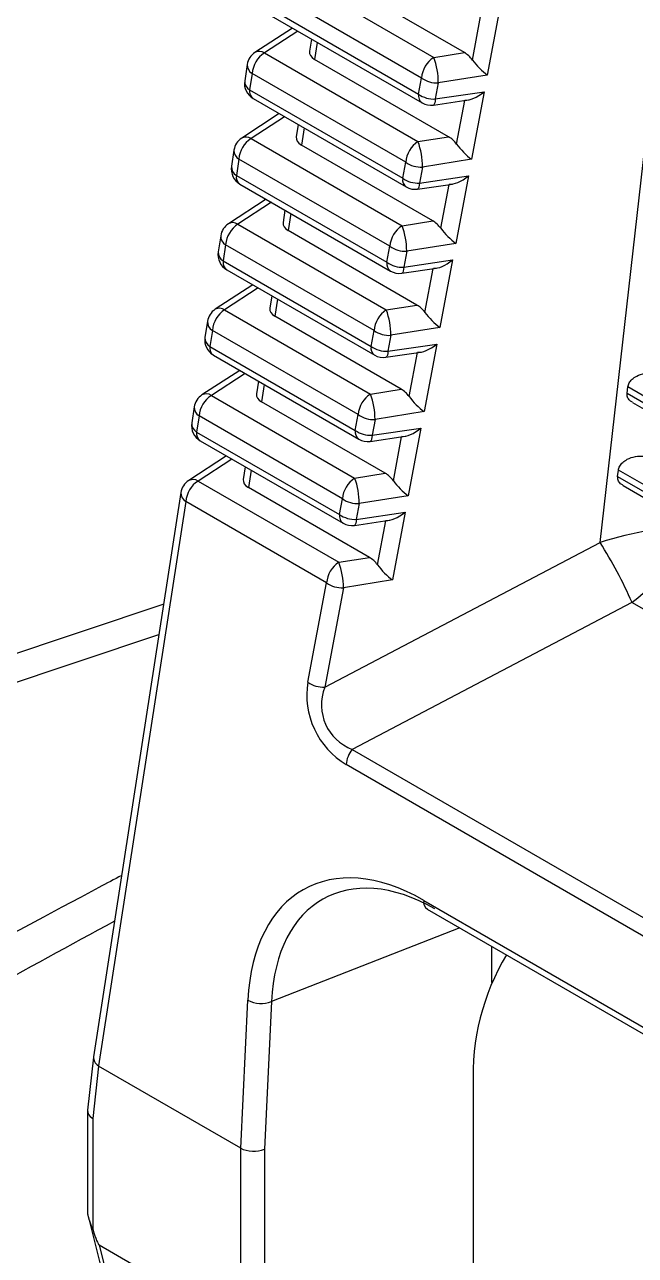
# Model space of a CAD drawing. Extents: x 11 to 120, y 2 to 94.
# Drawn here: x 87.533 to 87.882, y 77.627 to 78.33 of the extents above; entities that cross this region are included whole.
import ezdxf

# ---------------------------------------------------------------- set-up
doc = ezdxf.new("R2010")
doc.units = 0
doc.header["$MEASUREMENT"] = 0
doc.layers.add('OBJECT', color=7, linetype='CONTINUOUS')

msp = doc.modelspace()

# ---------------------------------------------------------------- linework, layer by layer
at = {"layer": 'OBJECT'}
for p, q in [((87.86187, 78.03426), (87.90048, 78.3751)), ((87.67742, 78.36306), (87.76672, 78.31151)), ((87.78423, 78.31428), (87.70617, 78.35934)), ((87.75972, 78.29973), (87.67042, 78.35128)), ((87.66897, 78.3419), (87.75799, 78.29052)), ((87.8046, 78.33991), (87.79736, 78.30141)), ((87.67103, 78.33689), (87.76005, 78.2855)), ((87.78885, 78.31003), (87.79354, 78.33496)), ((87.68588, 78.32831), (87.66445, 78.31436)), ((87.68895, 78.32655), (87.66984, 78.31411)), ((87.69677, 78.32203), (87.69569, 78.31503)), ((87.7001, 78.32011), (87.6986, 78.3104)), ((87.66984, 78.31411), (87.75767, 78.26341)), ((87.76672, 78.31151), (87.78423, 78.31428)), ((87.66002, 78.30751), (87.65858, 78.29818)), ((87.77518, 78.26619), (87.6986, 78.3104)), ((87.66284, 78.30234), (87.6614, 78.293)), ((87.75067, 78.25163), (87.66284, 78.30234)), ((87.75799, 78.29052), (87.75972, 78.29973)), ((87.76932, 78.29697), (87.76759, 78.28775)), ((87.79736, 78.30141), (87.76932, 78.29697)), ((87.6614, 78.293), (87.74895, 78.24246)), ((87.76759, 78.28775), (87.79556, 78.29185)), ((87.79556, 78.29185), (87.78831, 78.25331)), ((87.66346, 78.28799), (87.75101, 78.23745)), ((87.7665, 78.28427), (87.78644, 78.28719)), ((87.7798, 78.26193), (87.7845, 78.28691)), ((87.67834, 78.27939), (87.65687, 78.26542)), ((87.68141, 78.27763), (87.66226, 78.26516)), ((87.6892, 78.27313), (87.68811, 78.26608)), ((87.69253, 78.27121), (87.69102, 78.26145)), ((87.66226, 78.26516), (87.74862, 78.21531)), ((87.75767, 78.26341), (87.77518, 78.26619)), ((87.65244, 78.25857), (87.651, 78.24927)), ((87.76613, 78.21809), (87.69102, 78.26145)), ((87.65526, 78.25339), (87.65383, 78.2441)), ((87.74162, 78.20353), (87.65526, 78.25339)), ((87.74895, 78.24246), (87.75067, 78.25163)), ((87.76028, 78.24887), (87.75855, 78.23969)), ((87.78831, 78.25331), (87.76028, 78.24887)), ((87.65383, 78.2441), (87.73991, 78.19441)), ((87.75855, 78.23969), (87.78652, 78.2438)), ((87.78652, 78.2438), (87.77926, 78.20521)), ((87.65589, 78.23908), (87.74197, 78.18939)), ((87.75746, 78.23621), (87.7774, 78.23914)), ((87.77076, 78.21383), (87.77546, 78.23885)), ((87.67081, 78.23047), (87.64929, 78.21647)), ((87.67387, 78.2287), (87.65468, 78.21622)), ((87.68163, 78.22422), (87.68053, 78.21713)), ((87.68496, 78.2223), (87.68344, 78.2125)), ((87.65468, 78.21622), (87.73957, 78.16721)), ((87.75708, 78.16999), (87.68344, 78.2125)), ((87.74862, 78.21531), (87.76613, 78.21809)), ((87.64486, 78.20962), (87.64343, 78.20037)), ((87.64769, 78.20444), (87.64625, 78.1952)), ((87.73258, 78.15544), (87.64769, 78.20444)), ((87.73991, 78.19441), (87.74162, 78.20353)), ((87.75123, 78.20077), (87.74951, 78.19164)), ((87.77926, 78.20521), (87.75123, 78.20077)), ((87.64625, 78.1952), (87.73087, 78.14635)), ((87.74951, 78.19164), (87.77748, 78.19575)), ((87.77748, 78.19575), (87.77021, 78.15711)), ((87.64832, 78.19018), (87.73293, 78.14134)), ((87.74842, 78.18816), (87.76836, 78.19108)), ((87.76171, 78.16573), (87.76642, 78.1908)), ((87.66327, 78.18155), (87.64171, 78.16752)), ((87.66633, 78.17978), (87.64711, 78.16727)), ((87.67406, 78.17532), (87.67295, 78.16818)), ((87.67738, 78.1734), (87.67586, 78.16355)), ((87.64711, 78.16727), (87.73053, 78.11911)), ((87.74803, 78.12189), (87.67586, 78.16355)), ((87.73957, 78.16721), (87.75708, 78.16999)), ((87.63729, 78.16067), (87.63586, 78.15147)), ((87.77021, 78.15711), (87.74218, 78.15267)), ((87.64011, 78.15549), (87.63868, 78.14629)), ((87.72353, 78.10734), (87.64011, 78.15549)), ((87.73087, 78.14635), (87.73258, 78.15544)), ((87.74218, 78.15267), (87.74047, 78.14358)), ((87.63868, 78.14629), (87.72183, 78.0983)), ((87.73938, 78.1401), (87.75932, 78.14303)), ((87.74047, 78.14358), (87.76844, 78.14769)), ((87.75266, 78.11763), (87.75738, 78.14275)), ((87.76844, 78.14769), (87.76116, 78.10902)), ((87.64074, 78.14128), (87.72389, 78.09328)), ((87.65573, 78.13263), (87.63413, 78.11857)), ((87.65879, 78.13086), (87.63953, 78.11832)), ((87.66649, 78.12642), (87.66537, 78.11924)), ((87.66981, 78.1245), (87.66828, 78.11461)), ((87.73053, 78.11911), (87.74803, 78.12189)), ((87.87728, 78.11951), (87.87769, 78.12314)), ((88.31122, 77.87287), (87.87769, 78.12314)), ((87.63953, 78.11832), (87.72148, 78.07101)), ((87.73899, 78.07379), (87.66828, 78.11461)), ((87.87728, 78.11951), (88.31154, 77.86882)), ((87.88039, 78.11433), (88.31182, 77.86527)), ((87.62971, 78.11172), (87.62829, 78.10257)), ((87.72183, 78.0983), (87.72353, 78.10734)), ((87.76116, 78.10902), (87.73313, 78.10457)), ((87.63253, 78.10655), (87.63111, 78.09739)), ((87.71448, 78.05924), (87.63253, 78.10655)), ((87.73313, 78.10457), (87.73143, 78.09553)), ((87.63111, 78.09739), (87.71279, 78.05024)), ((87.73034, 78.09205), (87.75028, 78.09497)), ((87.73143, 78.09553), (87.7594, 78.09964)), ((87.74361, 78.06953), (87.74834, 78.09469)), ((87.7594, 78.09964), (87.75211, 78.06092)), ((87.63317, 78.09238), (87.71485, 78.04523)), ((87.64819, 78.08371), (87.62655, 78.06963)), ((87.65125, 78.08194), (87.63195, 78.06937)), ((87.65891, 78.07752), (87.65779, 78.07029)), ((87.66224, 78.0756), (87.6607, 78.06566)), ((87.72148, 78.07101), (87.73899, 78.07379)), ((87.87189, 78.072), (87.87231, 78.07563)), ((87.87189, 78.072), (88.31573, 77.81577)), ((88.31541, 77.81983), (87.87231, 78.07563)), ((87.63195, 78.06937), (87.71243, 78.02291)), ((87.72994, 78.02569), (87.6607, 78.06566)), ((87.87501, 78.06682), (88.31601, 77.81223)), ((87.62213, 78.06278), (87.57219, 77.74027)), ((87.71279, 78.05024), (87.71448, 78.05924)), ((87.75211, 78.06092), (87.72408, 78.05647)), ((87.62495, 78.0576), (87.575, 77.73501)), ((87.70543, 78.01114), (87.62495, 78.0576)), ((87.72408, 78.05647), (87.72239, 78.04747)), ((87.72239, 78.04747), (87.75036, 78.05158)), ((87.75036, 78.05158), (87.74306, 78.01282)), ((87.7213, 78.04399), (87.74124, 78.04692)), ((87.73456, 78.02143), (87.7393, 78.04664)), ((87.70435, 77.9516), (87.86187, 78.03426)), ((87.71243, 78.02291), (87.72994, 78.02569)), ((87.69475, 77.95436), (87.70543, 78.01114)), ((87.74306, 78.01282), (87.71503, 78.00837)), ((87.71503, 78.00837), (87.70435, 77.9516)), ((87.61226, 77.99905), (87.42099, 77.93479)), ((87.8801, 77.99993), (87.72011, 77.91597)), ((88.33041, 77.73998), (87.8801, 77.99993)), ((87.39532, 77.91006), (87.60957, 77.98168)), ((87.72011, 77.91597), (88.31545, 77.57229)), ((88.31192, 77.56362), (87.71659, 77.9073)), ((87.76098, 77.82967), (88.26302, 77.53985)), ((87.76304, 77.82466), (88.26508, 77.53483)), ((87.78154, 77.81398), (87.67393, 77.77185)), ((87.79998, 77.78273), (87.79998, 77.80333)), ((87.65634, 77.68805), (87.66045, 77.77263)), ((87.67393, 77.77185), (87.66984, 77.68749)), ((87.57217, 77.74011), (87.56874, 77.70982)), ((87.57504, 77.73498), (87.57164, 77.70496)), ((87.65634, 77.68805), (87.57504, 77.73498)), ((87.78932, 77.72353), (87.78932, 77.49619)), ((87.56871, 77.7094), (87.56871, 77.65206)), ((87.57164, 77.70496), (87.57164, 77.64164)), ((87.65634, 77.68805), (87.65634, 77.68805)), ((87.65634, 77.58598), (87.65634, 77.68805)), ((87.66984, 77.68749), (87.66984, 77.58586)), ((87.56911, 77.64923), (87.63818, 77.3731)), ((87.57535, 77.63273), (87.64043, 77.37255)), ((87.57535, 77.63273), (87.65634, 77.58598))]:
    msp.add_line(p, q, dxfattribs=at)
at = {"layer": 'OBJECT', "flags": 128}
for points in [[(87.76759, 78.28775), (87.76749, 78.28649), (87.7673, 78.28548), (87.76704, 78.28476), (87.76671, 78.28435), (87.7665, 78.28427)], [(87.75855, 78.23969), (87.75845, 78.23843), (87.75826, 78.23742), (87.758, 78.2367), (87.75767, 78.2363), (87.75746, 78.23621)], [(87.74951, 78.19164), (87.74941, 78.19038), (87.74922, 78.18937), (87.74896, 78.18865), (87.74863, 78.18824), (87.74842, 78.18816)], [(87.74047, 78.14358), (87.74037, 78.14232), (87.74018, 78.14131), (87.73992, 78.1406), (87.73959, 78.14019), (87.73938, 78.1401)], [(87.73143, 78.09553), (87.73133, 78.09427), (87.73114, 78.09326), (87.73088, 78.09254), (87.73055, 78.09213), (87.73034, 78.09205)], [(87.72239, 78.04747), (87.72228, 78.04621), (87.7221, 78.0452), (87.72184, 78.04449), (87.72151, 78.04408), (87.7213, 78.04399)]]:
    msp.add_lwpolyline(points, dxfattribs=at)
at = {"layer": 'OBJECT'}
for centre, radius, start, end in [((87.6699, 78.30598), 0.01, 123.06007, 171.19813), ((87.6783, 78.30112), 0.0155, 123.0507, 175.49258), ((87.66693, 78.30962), 0.00535, 57.04266, 117.61716), ((87.77517, 78.29852), 0.0155, 123.04942, 175.4938), ((87.72993, 78.29742), 0.0394, 359.34759, 20.95943), ((87.6657, 78.30725), 0.00568, 177.32954, 239.85286), ((87.66846, 78.29665), 0.01, 171.19813, 240.00269), ((87.66425, 78.29791), 0.00568, 177.32804, 239.85435), ((87.7684, 78.31182), 0.01488, 234.31305, 273.5547), ((87.66633, 78.2921), 0.00502, 169.6395, 235.0569), ((87.76309, 78.28968), 0.00517, 170.70678, 233.98962), ((87.76667, 78.3026), 0.01488, 234.31362, 273.55511), ((87.76505, 78.29416), 0.01, 240.00269, 278.35117), ((87.66233, 78.25704), 0.01, 123.06007, 171.19813), ((87.67072, 78.25217), 0.0155, 123.04942, 175.4938), ((87.65935, 78.26067), 0.00535, 57.04422, 117.61665), ((87.76613, 78.25042), 0.0155, 123.0507, 175.49258), ((87.72088, 78.24932), 0.0394, 359.34759, 20.96028), ((87.65812, 78.2583), 0.00568, 177.32537, 239.85703), ((87.66089, 78.24774), 0.01, 171.19813, 240.00269), ((87.65668, 78.24901), 0.00568, 177.32815, 239.85411), ((87.75935, 78.26372), 0.01488, 234.31401, 273.55473), ((87.65876, 78.2432), 0.00502, 169.63972, 235.05668), ((87.75404, 78.24163), 0.00517, 170.69678, 233.99962), ((87.75763, 78.25455), 0.01488, 234.31317, 273.55541), ((87.75601, 78.24611), 0.01, 240.00269, 278.35117), ((87.65475, 78.20809), 0.01, 123.06007, 171.19813), ((87.66314, 78.20322), 0.0155, 123.05063, 175.49262), ((87.65177, 78.21173), 0.00535, 57.0425, 117.61716), ((87.75708, 78.20232), 0.0155, 123.04942, 175.4938), ((87.71183, 78.20122), 0.0394, 359.34764, 20.95936), ((87.65054, 78.20935), 0.00568, 177.32792, 239.85448), ((87.65331, 78.19884), 0.01, 171.19813, 240.00269), ((87.64911, 78.20011), 0.00568, 177.32792, 239.85441), ((87.7503, 78.21562), 0.01488, 234.31307, 273.55452), ((87.65119, 78.19429), 0.00502, 169.63969, 235.05671), ((87.745, 78.19357), 0.00517, 170.69684, 233.99956), ((87.74859, 78.20649), 0.01488, 234.31336, 273.55538), ((87.74697, 78.19805), 0.01, 240.00269, 278.35117), ((87.64717, 78.15914), 0.01, 123.06007, 171.19813), ((87.65556, 78.15428), 0.0155, 123.05, 175.49373), ((87.64419, 78.16278), 0.00535, 57.04269, 117.61681), ((87.74803, 78.15422), 0.0155, 123.05063, 175.49262), ((87.70278, 78.15312), 0.0394, 359.34837, 20.9595), ((87.64296, 78.16041), 0.00568, 177.32544, 239.85692), ((87.64574, 78.14994), 0.01, 171.19813, 240.00269), ((87.64153, 78.1512), 0.00568, 177.32787, 239.85449), ((87.74126, 78.16752), 0.01488, 234.31329, 273.55537), ((87.64362, 78.14539), 0.00502, 169.63993, 235.05647), ((87.73596, 78.14552), 0.00517, 170.69685, 233.99955), ((87.73955, 78.15844), 0.01488, 234.31342, 273.55523), ((87.73793, 78.15), 0.01, 240.00269, 278.35117), ((87.63959, 78.11019), 0.01, 123.06007, 171.19813), ((87.64798, 78.10533), 0.0155, 123.0503, 175.49295), ((87.63661, 78.11383), 0.00535, 57.04536, 117.61528), ((87.73898, 78.10612), 0.0155, 123.05, 175.49373), ((87.69374, 78.10502), 0.03939, 359.3469, 20.96097), ((87.63538, 78.11146), 0.00568, 177.32787, 239.85448), ((87.73221, 78.11942), 0.01488, 234.31313, 273.5545), ((87.63817, 78.10104), 0.01, 171.19813, 240.00269), ((87.63396, 78.1023), 0.00568, 177.32787, 239.85449), ((87.63604, 78.09649), 0.00502, 169.6397, 235.0567), ((87.72692, 78.09746), 0.00517, 170.69709, 233.99931), ((87.73051, 78.11038), 0.01488, 234.31335, 273.55539), ((87.72889, 78.10194), 0.01, 240.00269, 278.35117), ((87.63201, 78.06125), 0.01, 123.06007, 171.19813), ((87.6404, 78.05638), 0.0155, 123.05003, 175.49371), ((87.62904, 78.06503), 0.00522, 56.20298, 118.45631), ((87.72993, 78.05802), 0.0155, 123.0503, 175.49295), ((87.68468, 78.05692), 0.0394, 359.34899, 20.95888), ((87.62765, 78.06243), 0.00554, 176.42684, 240.75552), ((87.72316, 78.07132), 0.01488, 234.31335, 273.55529), ((87.71788, 78.04941), 0.00517, 170.69689, 233.99951), ((87.72147, 78.06233), 0.01488, 234.31333, 273.5553), ((87.71985, 78.05389), 0.01, 240.00269, 278.35117), ((87.64444, 77.89675), 0.25726, 23.64508, 32.30992), ((87.72088, 78.00992), 0.0155, 123.05003, 175.49371), ((87.67564, 78.00882), 0.03939, 359.34738, 20.96031), ((87.71411, 78.02322), 0.01488, 234.31307, 273.55464), ((87.70343, 77.96645), 0.01488, 234.31295, 273.55472), ((87.73216, 77.90602), 0.01563, 140.45014, 175.32036), ((87.76597, 77.82879), 0.00506, 169.98739, 234.70901), ((87.92363, 77.72948), 0.13443, 149.09028, 182.53499), ((87.66804, 77.78703), 0.01628, 242.19343, 291.21738)]:
    msp.add_arc(centre, radius, start, end, dxfattribs=at)
for centre, major_axis, ratio, start_param, end_param in [((87.9683, 76.54903), (-1.03077, 2.00185), 0.606843, 5.345286, 5.708794), ((87.96124, 76.54538), (-1.02574, 1.9932), 0.60697, 5.34543, 5.708938), ((87.95877, 76.48993), (-0.99276, 1.93123), 0.606953, 5.373172, 5.682201), ((87.70573, 78.31453), (0.01008, 0.00003), 0.578066, 3.050581, 3.924247), ((87.7836, 78.30605), (-0.00622, 0.00869), 0.616507, 4.729209, 5.346942), ((87.79481, 78.30782), (-0.00839, 0.00863), 0.259031, 1.074207, 2.128618), ((87.79302, 78.29827), (0.01054, 0.01013), 0.443807, 3.478651, 4.533063), ((87.69815, 78.26558), (0.01008, 0.00003), 0.578066, 3.050581, 3.924247), ((87.77455, 78.25795), (-0.00622, 0.00869), 0.616507, 4.729209, 5.346942), ((87.78576, 78.25972), (-0.00839, 0.00863), 0.259031, 1.074207, 2.128618), ((87.78398, 78.25021), (0.01054, 0.01013), 0.443807, 3.478651, 4.533063), ((87.69057, 78.21663), (0.01008, 0.00003), 0.578066, 3.050581, 3.924247), ((87.7655, 78.20985), (-0.00622, 0.00869), 0.616507, 4.729209, 5.346942), ((87.77672, 78.21163), (-0.00839, 0.00863), 0.259031, 1.074207, 2.128618), ((87.77494, 78.20216), (0.01054, 0.01013), 0.443807, 3.478651, 4.533063), ((87.68299, 78.16768), (0.01008, 0.00003), 0.578066, 3.050581, 3.924247), ((87.75646, 78.16175), (-0.00622, 0.00869), 0.616507, 4.729209, 5.346942), ((87.76767, 78.16353), (-0.00839, 0.00863), 0.259031, 1.074207, 2.128618), ((87.76589, 78.1541), (0.01054, 0.01013), 0.443807, 3.478651, 4.533063), ((87.74741, 78.11365), (-0.00622, 0.00869), 0.616507, 4.729209, 5.346942), ((87.67542, 78.11874), (0.01008, 0.00003), 0.578066, 3.050581, 3.924247), ((87.75862, 78.11543), (-0.00839, 0.00863), 0.259031, 1.074207, 2.128618), ((87.75685, 78.10605), (0.01054, 0.01013), 0.443807, 3.478651, 4.533063), ((87.73836, 78.06555), (-0.00622, 0.00869), 0.616507, 4.729209, 5.346942), ((87.66784, 78.06979), (0.01008, 0.00003), 0.578066, 3.050581, 3.924247), ((87.74957, 78.06733), (-0.00839, 0.00863), 0.259031, 1.074207, 2.128618), ((87.74781, 78.05799), (0.01054, 0.01013), 0.443807, 3.478651, 4.533063), ((87.87965, 78.01813), (0.06168, 0.01513), 0.320651, 0.858596, 1.783902), ((87.87965, 78.01813), (0.04783, 0.04146), 0.225659, 4.528407, 5.575605), ((87.72931, 78.01745), (-0.00622, 0.00869), 0.616507, 4.729209, 5.346942), ((87.74052, 78.01923), (-0.00839, 0.00863), 0.259031, 1.074207, 2.128618), ((87.72876, 77.94123), (-0.01775, 0.03585), 0.831447, 0.834462, 2.245988), ((87.73582, 77.94487), (0.02983, 0.01688), 0.875287, 2.349669, 3.761195), ((87.75623, 77.71645), (-0.06254, 0.12019), 0.605304, 5.523565, 7.086765), ((87.76329, 77.7201), (-0.05895, 0.11083), 0.607467, 5.51781, 7.08101), ((87.58209, 77.73886), (0.00991, -0.00133), 0.627377, 3.128787, 4.002453), ((87.59856, 77.88421), (0.02337, 0.14928), 0.050801, 3.115639, 3.121993), ((87.57871, 77.70904), (0.00999, -0.00056), 0.611383, 3.107087, 3.961496), ((87.66341, 77.69192), (0.01, -0.00024), 0.563161, 3.940654, 5.424184), ((87.54087, 77.80334), (-0.0347, 0.17066), 0.036347, 2.808788, 3.109458)]:
    msp.add_ellipse(centre, major_axis=major_axis, ratio=ratio, start_param=start_param, end_param=end_param, dxfattribs=at)
for points, knots in [([(88.27747, 78.14611), (88.27284, 78.14964), (88.24973, 78.16731), (88.17222, 78.22408), (88.0937, 78.27466), (88.01504, 78.3196), (87.93625, 78.36275), (87.86233, 78.39415), (87.80726, 78.41755)], [0, 0, 0, 0, 0.0299675, 0.1498569, 0.5, 0.5299675, 0.6498569, 1, 1, 1, 1]), ([(87.87769, 78.12314), (87.87789, 78.12393), (87.87829, 78.12549), (87.88016, 78.12766), (87.88315, 78.12969), (87.88725, 78.13106), (87.89044, 78.13114), (87.89194, 78.13117)], [0, 0, 0, 0, 0.161024, 0.321393, 0.497909, 0.763, 1, 1, 1, 1]), ([(87.88044, 78.11442), (87.87992, 78.11471), (87.87857, 78.11547), (87.87734, 78.11726), (87.8773, 78.11879), (87.87728, 78.11951)], [0, 0, 0, 0, 0.250833, 0.645888, 1, 1, 1, 1]), ([(87.87231, 78.07563), (87.87251, 78.07641), (87.8729, 78.07798), (87.87478, 78.08014), (87.87776, 78.08217), (87.88187, 78.08355), (87.88506, 78.08362), (87.88656, 78.08366)], [0, 0, 0, 0, 0.1610242, 0.3213931, 0.4979092, 0.7629996, 1, 1, 1, 1]), ([(87.87506, 78.0669), (87.87454, 78.06719), (87.87319, 78.06795), (87.87195, 78.06974), (87.87191, 78.07127), (87.87189, 78.072)], [0, 0, 0, 0, 0.250833, 0.645888, 1, 1, 1, 1]), ([(87.58824, 77.84391), (87.58391, 77.84162), (87.35328, 77.71934), (87.12721, 77.58891), (86.90537, 77.46093)], [0, 0, 0, 0, 0.018764, 1, 1, 1, 1]), ([(87.58419, 77.8178), (87.55877, 77.80392), (87.46918, 77.75504), (87.31615, 77.66972), (87.12503, 77.56206), (86.99823, 77.48916), (86.93482, 77.45272)], [0, 0, 0, 0, 0.116647, 0.411099, 0.705549, 1, 1, 1, 1]), ([(87.57164, 77.64164), (87.57111, 77.64321), (87.57021, 77.64588), (87.56889, 77.64946), (87.56883, 77.65127), (87.5688, 77.65207)], [0, 0, 0, 0, 0.447485, 0.758489, 1, 1, 1, 1])]:
    msp.add_open_spline(points, degree=3, knots=knots, dxfattribs=at)

doc.saveas('drawing.dxf')
